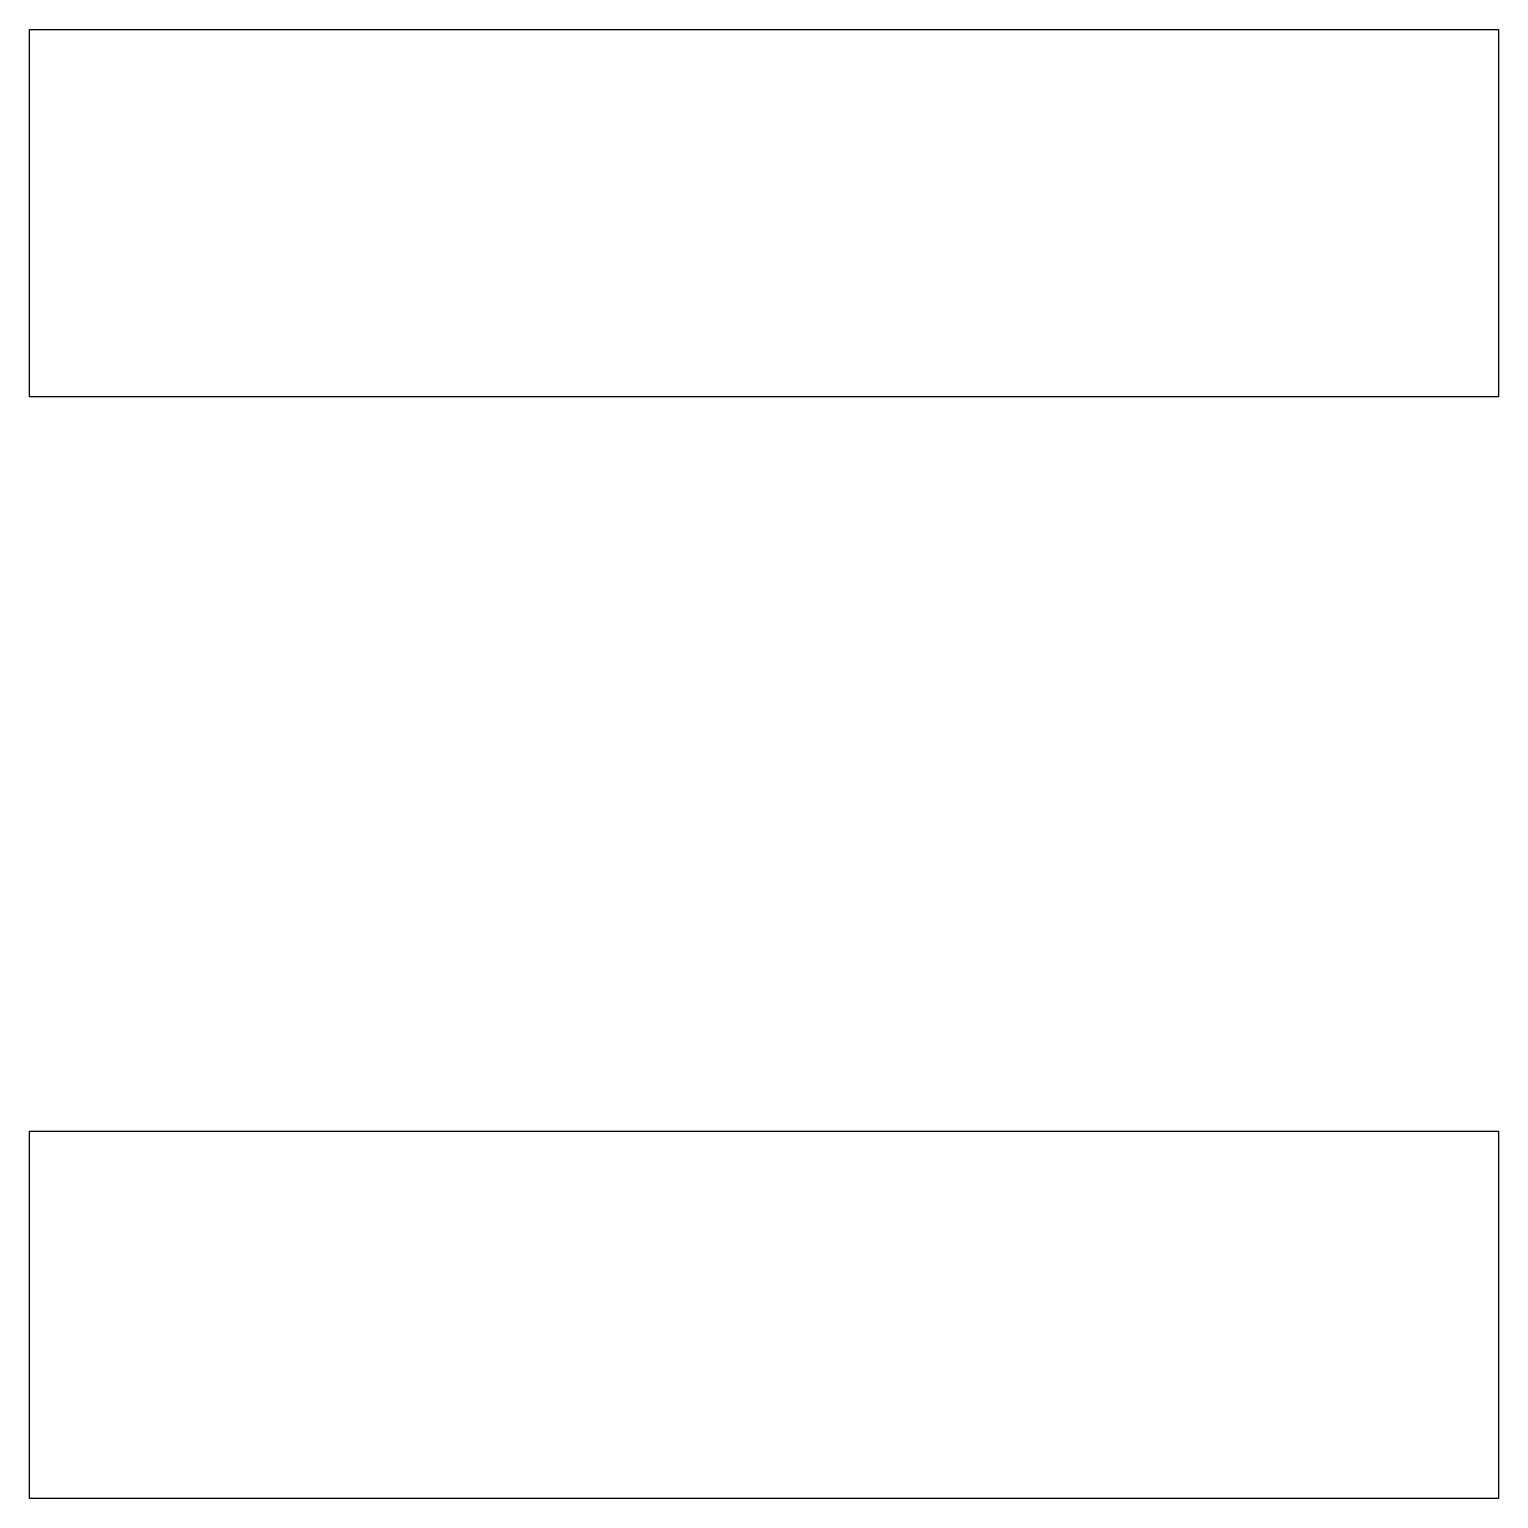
# Model space of a CAD drawing. Header units: millimetres. Extents: x -30 to 0, y -15 to 15.
import ezdxf

# ---------------------------------------------------------------- set-up
doc = ezdxf.new("R2010")
doc.units = ezdxf.units.MM
doc.layers.get('0').update_dxf_attribs({"linetype": 'CONTINUOUS'})

msp = doc.modelspace()

# ---------------------------------------------------------------- linework, layer by layer
for points in [[(-30, 15), (0, 15), (0, 7.5), (-30, 7.5)], [(0, -15), (-30, -15), (-30, -7.5), (0, -7.5)]]:
    msp.add_lwpolyline(points, close=True)

doc.saveas('drawing.dxf')
